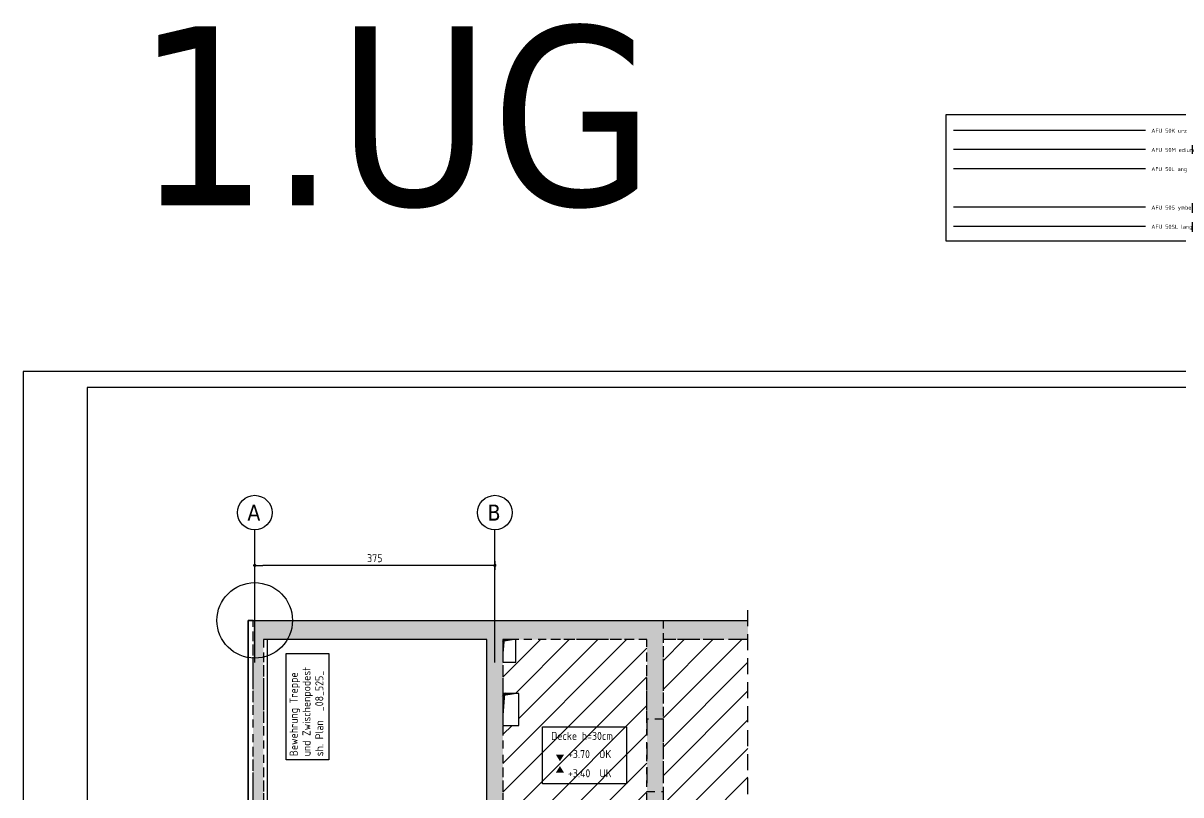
# Model space of a CAD drawing. Extents: x -4 to 88.1, y -7.1 to 49.1.
# Drawn here: x 5.99 to 24.06, y 35.44 to 47.49 of the extents above; entities that cross this region are included whole.
import ezdxf

# ---------------------------------------------------------------- set-up
doc = ezdxf.new("R2010")
doc.units = 0
doc.header["$LTSCALE"] = 0.5
for name, pattern in [('AUSGEZOGEN', [1000.01, 1000, 0.01]), ('DASHED', [0.75, 0.5, -0.25]), ('DOT', [0.175, 0.05, -0.125]), ('VERDECKT', [0.375, 0.25, -0.125])]:
    doc.linetypes.add(name, pattern=pattern)
for name, color, linetype in [('ACHSEN', 7, 'Continuous'), ('AFU', 7, 'Continuous'), ('BETON', 7, 'Continuous'), ('Brüstung EG', 7, 'Continuous'), ('DD', 7, 'Continuous'), ('EG', 7, 'Continuous'), ('grau_hell', 7, 'Continuous'), ('grau_mittel', 7, 'Continuous'), ('HILFE', 7, 'Continuous'), ('koten', 7, 'Continuous'), ('MASSE', 7, 'Continuous'), ('OBJEKT', 7, 'Continuous'), ('RAHMEN', 7, 'Continuous'), ('SCHATTEN', 7, 'Continuous'), ('SCHRAFF', 7, 'Continuous'), ('SFP_Achsen', 7, 'Continuous'), ('TEXT', 7, 'Continuous'), ('VERDECKT', 7, 'Continuous')]:
    doc.layers.add(name, color=color, linetype=linetype)
doc.layers.add('NOPLOT', color=7, linetype='Continuous', plot=False)
doc.styles.add('helv', font='tahoma.ttf')
doc.styles.add('txt', font='isocp.shx')
doc.linetypes.add('ABBRUCH', pattern='A,0.15,-0.15,["x",Standard,S=0.07,R=0,X=-0.1,Y=-0.0238],-0.005', length=0.305)
doc.linetypes.add('AFU_50K', pattern='A,0.15,["/",Standard,S=0.2,R=0,X=-0.01,Y=-0.1],0.07,["/",Standard,S=0.2,R=0,X=-0.01,Y=-0.1],0.15', length=0.37)
doc.linetypes.add('AFU_50L', pattern='A,0.75,["/",Standard,S=0.2,R=0,X=-0.01,Y=-0.1],0.07,["/",Standard,S=0.2,R=0,X=-0.01,Y=-0.1],0.75', length=1.57)
doc.linetypes.add('AFU_50M', pattern='A,0.45,["/",Standard,S=0.2,R=0,X=-0.01,Y=-0.1],0.07,["/",Standard,S=0.2,R=0,X=-0.01,Y=-0.1],0.45', length=0.97)
doc.linetypes.add('AFU_50S', pattern='A,0,-0.15,["/",Standard,S=0.2,R=0,X=-0.01,Y=-0.1],0,-0.07,["/",Standard,S=0.2,R=0,X=-0.01,Y=-0.1],-0.15', length=0.37)
doc.linetypes.add('AFU_50SL', pattern='A,0,-0.75,["/",Standard,S=0.2,R=0,X=-0.01,Y=-0.1],0,-0.07,["/",Standard,S=0.2,R=0,X=-0.01,Y=-0.1],-0.75', length=1.57)
doc.dimstyles.new('DOT_I', dxfattribs={"dimscale": 0.5, "dimtxt": 0.25, "dimasz": 0.25, "dimexe": 0.1, "dimexo": 0.3, "dimgap": 0.1, "dimtad": 1, "dimdec": 3, "dimzin": 3, "dimtxsty": 'txt', "dimblk": 'DOT', "dimblk1": 'DOT', "dimblk2": 'DOT', "dimsah": 1, "dimcen": 0.1, "dimse1": 1, "dimse2": 1, "dimazin": 0, "dimtfac": 1, "dimtdec": 4, "dimtix": 1, "dimtmove": 2, "dimatfit": 3, "dimfxl": 0, "dimtvp": 1, "dimtolj": 1, "dimtzin": 0, "dimarcsym": 0})

# ---------------------------------------------------------------- blocks, each defined once
blk = doc.blocks.new('DOT')
at = {"layer": 'MASSE', "color": 7, "linetype": 'Continuous'}
for p, q in [((0, 0), (-1, 0)), ((0, 0.54), (0, -0.54))]:
    blk.add_line(p, q, dxfattribs=at)
at = {"layer": 'MASSE', "color": 7, "linetype": 'Continuous', "const_width": 0.2}
blk.add_lwpolyline([(-0.1, 0, 1), (0.1, 0, 1)], format="xyb", close=True, dxfattribs=at)
blk = doc.blocks.new('*D22')
at = {"layer": 'Defpoints', "color": 0, "linetype": 'AUSGEZOGEN', "transparency": 16777216}
for p in [(9.604, 39.022), (9.604, 39.022), (13.354, 39.022)]:
    blk.add_point(p, dxfattribs=at)
at = {"layer": 'MASSE', "color": 0, "linetype": 'AUSGEZOGEN', "lineweight": -2, "transparency": 16777216}
blk.add_line((13.229, 39.022), (9.729, 39.022), dxfattribs=at)
at = {"layer": 'MASSE', "color": 0, "linetype": 'AUSGEZOGEN', "lineweight": -2, "transparency": 16777216, "xscale": 0.125, "yscale": 0.125, "zscale": 0.125, "rotation": 180}
blk.add_blockref('DOT', (9.604, 39.022), dxfattribs=at)
at = {"layer": 'MASSE', "color": 0, "linetype": 'AUSGEZOGEN', "lineweight": -2, "transparency": 16777216, "xscale": 0.125, "yscale": 0.125, "zscale": 0.125}
blk.add_blockref('DOT', (13.354, 39.022), dxfattribs=at)
at = {"layer": 'MASSE', "color": 0, "linetype": 'AUSGEZOGEN', "transparency": 16777216, "insert": (11.479, 39.135), "char_height": 0.125, "attachment_point": 5, "style": 'txt'}
blk.add_mtext('\\A1;375', dxfattribs=at)
blk = doc.blocks.new('okrd_o')
at = {"layer": 'koten', "color": 7, "linetype": 'Continuous'}
blk.add_solid([(-0.125, 0.202), (0.125, 0.202), (0, 0)], dxfattribs=at)
at = {"layer": 'koten', "style": 'txt'}
blk.add_attdef('OKRD', (0.25, 0.1), '', height=0.25, dxfattribs=at)
blk = doc.blocks.new('okrd_u')
at = {"layer": 'koten', "color": 7, "linetype": 'Continuous'}
blk.add_solid([(-0.125, -0.202), (0.125, -0.202), (0, 0)], dxfattribs=at)
at = {"layer": 'koten', "style": 'txt'}
blk.add_attdef('OKRD', (0.25, -0.35), '', height=0.25, dxfattribs=at)
blk = doc.blocks.new('DINA0')
at = {"layer": 'RAHMEN'}
for p, q in [((0, 84.1), (0, 0)), ((118.9, 84.1), (0, 84.1))]:
    blk.add_line(p, q, dxfattribs=at)
at = {"layer": 'RAHMEN', "color": 5}
for p, q in [((118.4, 83.6), (2, 83.6)), ((2, 83.6), (2, 0.5))]:
    blk.add_line(p, q, dxfattribs=at)

msp = doc.modelspace()

# ---------------------------------------------------------------- hatches: boundary and pattern name
at = {"layer": 'grau_hell', "linetype": 'AUSGEZOGEN'}
h = msp.add_hatch(dxfattribs=at)
h.set_pattern_fill('ANSI31', color=9, scale=0.1, style=0, double=1)
h.paths.add_polyline_path([(15.7294, 37.8627), (13.6794, 37.8627), (13.6794, 37.5127), (13.4794, 37.5127), (13.4794, 37.0227), (13.7294, 37.0227), (13.7294, 36.5227), (13.4794, 36.5227), (13.4794, 35.3377), (14.0294, 35.3377), (14.0294, 33.9777), (13.4794, 33.9777), (13.4794, 33.2477), (13.7294, 33.2477), (13.7294, 32.5477), (13.4794, 32.5477), (13.4794, 32.2977), (13.9794, 32.2977), (13.9794, 31.3977), (13.4794, 31.3977), (13.4794, 30.1627), (13.6294, 30.1627), (14.6044, 30.1627), (15.0294, 30.1627), (15.0294, 30.8627), (15.7294, 30.8627)])
h = msp.add_hatch(dxfattribs=at)
h.set_pattern_fill('ANSI31', color=9, scale=0.1, style=0, double=1)
h.paths.add_polyline_path([(17.3044, 31.697), (17.3044, 37.8627), (15.9794, 37.8627), (15.9794, 36.6227), (15.9794, 35.4877), (15.9794, 31.0327), (16.1694, 31.0327), (16.1694, 30.8527), (15.9794, 30.8527), (15.9794, 29.9127), (15.9794, 28.2877), (20.8744, 28.2877), (21.2744, 28.2877), (21.6294, 28.2877), (22.5144, 28.2877), (25.2794, 28.2877), (25.2794, 28.0377), (25.0294, 28.0377), (25.0294, 27.5077), (25.2794, 27.5077), (25.2794, 27.7577), (25.5294, 27.7577), (25.5294, 27.5077), (29.2669, 27.5077), (29.2669, 23.9127), (36.1544, 23.9127), (36.1544, 27.6877), (35.7044, 27.6877), (35.7044, 28.1377), (36.1544, 28.1377), (36.1544, 28.2877), (37.7844, 28.2877), (38.3844, 28.2877), (40.9294, 28.2877), (40.9294, 28.8377), (40.9294, 29.9127), (40.9294, 30.1627), (41.9794, 30.1627), (41.9794, 35.4877), (41.9794, 36.6227), (41.9794, 37.8627), (40.6794, 37.8627), (40.6794, 31.697)])
h.paths.add_polyline_path([(24.5294, 30.6627), (24.5294, 29.9677), (24.2794, 29.9677), (24.2794, 30.6627)], flags=16)
h.paths.add_polyline_path([(25.9294, 30.6627), (26.1794, 30.6627), (26.1794, 30.4627), (26.3794, 30.4627), (26.3794, 30.2627), (26.1794, 30.2627), (26.1794, 29.9677), (25.9294, 29.9677)], flags=16)
h.paths.add_polyline_path([(23.6144, 31.0327), (23.6144, 30.8527), (23.4344, 30.8527), (23.4344, 31.0327)], flags=16)
h.paths.add_polyline_path([(23.2744, 31.0327), (23.2744, 30.8527), (23.0944, 30.8527), (23.0944, 31.0327)], flags=16)
h.paths.add_polyline_path([(22.4294, 30.6627), (22.4294, 29.9677), (22.1794, 29.9677), (22.1794, 30.6627)], flags=16)
h.paths.add_polyline_path([(28.0294, 30.6627), (28.2794, 30.6627), (28.2794, 29.9677), (28.0294, 29.9677)], flags=16)
h.paths.add_polyline_path([(27.9844, 28.1377), (28.4844, 28.1377), (28.4844, 27.6777), (27.9844, 27.6777)], flags=16)
h.paths.add_polyline_path([(20.7794, 30.6627), (20.7794, 29.9677), (20.5294, 29.9677), (20.5294, 30.6627)], flags=16)
h.paths.add_polyline_path([(29.6794, 30.6627), (29.9294, 30.6627), (29.9294, 30.4627), (30.1294, 30.4627), (30.1294, 30.2627), (29.9294, 30.2627), (29.9294, 29.9677), (29.6794, 29.9677)], flags=16)
h.paths.add_polyline_path([(28.8244, 28.1377), (29.2444, 28.1377), (29.2444, 27.7177), (28.8244, 27.7177)], flags=16)
h.paths.add_polyline_path([(30.5894, 31.0327), (30.7694, 31.0327), (30.7694, 30.8527), (30.5894, 30.8527)], flags=16)
h.paths.add_polyline_path([(30.9344, 31.0327), (31.1144, 31.0327), (31.1144, 30.8527), (30.9344, 30.8527)], flags=16)
h.paths.add_polyline_path([(18.6794, 30.6627), (18.6794, 29.9677), (18.4294, 29.9677), (18.4294, 30.6627)], flags=16)
h.paths.add_polyline_path([(31.7794, 30.6627), (32.0294, 30.6627), (32.0294, 29.9677), (31.7794, 29.9677)], flags=16)
h.paths.add_polyline_path([(31.8044, 28.1377), (32.3044, 28.1377), (32.3044, 27.6377), (31.8044, 27.6377)], flags=16)
h.paths.add_polyline_path([(16.8388, 30.7777), (16.8388, 30.5977), (16.6588, 30.5977), (16.6588, 30.7777)], flags=16)
h.paths.add_polyline_path([(33.4294, 30.6627), (33.6794, 30.6627), (33.6794, 29.9677), (33.4294, 29.9677)], flags=16)
h.paths.add_polyline_path([(33.2094, 28.0777), (33.5094, 28.0777), (33.5094, 27.7777), (33.2094, 27.7777)], flags=16)
h.paths.add_polyline_path([(35.5294, 30.6627), (35.7794, 30.6627), (35.7794, 29.9677), (35.5294, 29.9677)], flags=16)
h.paths.add_polyline_path([(37.1794, 30.6627), (37.4294, 30.6627), (37.4294, 29.9677), (37.1794, 29.9677)], flags=16)
h.paths.add_polyline_path([(38.0944, 31.0327), (38.2744, 31.0327), (38.2744, 30.8527), (38.0944, 30.8527)], flags=16)
h.paths.add_polyline_path([(38.4344, 31.0327), (38.6144, 31.0327), (38.6144, 30.8527), (38.4344, 30.8527)], flags=16)
h.paths.add_polyline_path([(39.2794, 30.6627), (39.5294, 30.6627), (39.5294, 29.9677), (39.2794, 29.9677)], flags=16)
h.paths.add_polyline_path([(41.1188, 30.7777), (41.2988, 30.7777), (41.2988, 30.5977), (41.1188, 30.5977)], flags=16)
at = {"layer": 'grau_mittel'}
h = msp.add_hatch(color=61, dxfattribs=at)
h.paths.add_polyline_path([(15.9794, 35.4877), (15.7294, 35.4877), (15.7294, 29.9127), (15.9794, 29.9127)])
h.paths.add_polyline_path([(15.9794, 38.1627), (15.9794, 38.1627), (9.5794, 38.1627), (9.5794, 31.0877), (9.5294, 31.0877), (9.5294, 26.3577), (9.4544, 26.3577), (9.0744, 26.3577), (9.0744, 26.0577), (9.7394, 26.0577), (9.7394, 37.8627), (9.8044, 37.8627), (13.2294, 37.8627), (13.2294, 32.6727), (13.2294, 29.9127), (14.6044, 29.9127), (14.6044, 30.1627), (13.4794, 30.1627), (13.4794, 37.8627), (15.7294, 37.8627), (15.7294, 36.6227), (15.9794, 36.6227)])
msp.add_hatch(color=61, dxfattribs=at).paths.add_polyline_path([(15.9794, 38.1627), (15.9794, 37.8627), (17.3044, 37.8627), (17.3044, 38.1627)])
h = msp.add_hatch(color=61, dxfattribs=at)
h.paths.add_polyline_path([(15.9794, 36.6227), (15.7294, 36.6227), (15.7294, 35.4877), (15.9794, 35.4877)])
h.paths.add_polyline_path([(15.0294, 30.1627), (14.6044, 30.1627), (14.6044, 29.9127), (15.7294, 29.9127), (15.7294, 30.1627)])
at = {"layer": 'SCHRAFF', "linetype": 'AUSGEZOGEN'}
h = msp.add_hatch(dxfattribs=at)
h.set_pattern_fill('DOTS', scale=0.8, double=1)
h.set_pattern_definition([(0, (-69.080496, 378.069226), (0.025, 0.05), [0, -0.05])])
h.paths.add_polyline_path([(15.9794, 38.1627), (9.5794, 38.1627), (9.5794, 31.0877), (9.5294, 31.0877), (9.5294, 26.3577), (9.0744, 26.3577), (9.0744, 26.0577), (9.7394, 26.0577), (9.7394, 37.8627), (13.2294, 37.8627), (13.2294, 29.9127), (13.6294, 29.9127), (13.6294, 30.1627), (13.4794, 30.1627), (13.4794, 37.8627), (15.7294, 37.8627), (15.7294, 30.1627), (14.5144, 30.1627), (14.5144, 29.9127), (15.9794, 29.9127)])

# ---------------------------------------------------------------- linework, layer by layer
at = {"layer": 'ACHSEN', "color": 140, "linetype": 'AUSGEZOGEN'}
for p, q in [((9.6044, 37.5029), (9.6044, 39.5759)), ((13.3544, 37.5029), (13.3544, 39.5759))]:
    msp.add_line(p, q, dxfattribs=at)
at = {"layer": 'AFU', "color": 8, "linetype": 'AFU_50K'}
msp.add_line((23.5134, 45.8183), (20.5134, 45.8183), dxfattribs=at)
at = {"layer": 'AFU', "color": 8, "linetype": 'AFU_50M'}
msp.add_line((23.5134, 45.5183), (20.5134, 45.5183), dxfattribs=at)
at = {"layer": 'AFU', "color": 8, "linetype": 'AFU_50L'}
msp.add_line((23.5134, 45.2183), (20.5134, 45.2183), dxfattribs=at)
at = {"layer": 'AFU', "color": 8, "linetype": 'AFU_50S'}
msp.add_line((23.5134, 44.6183), (20.5134, 44.6183), dxfattribs=at)
at = {"layer": 'AFU', "color": 8, "linetype": 'AFU_50SL'}
msp.add_line((23.5134, 44.3183), (20.5134, 44.3183), dxfattribs=at)
at = {"layer": 'AFU', "color": 8, "linetype": 'ABBRUCH'}
msp.add_lwpolyline([(20.3948, 44.0921), (24.2494, 44.0921), (24.2494, 46.0589), (20.3948, 46.0589)], close=True, dxfattribs=at)
at = {"layer": 'BETON', "color": 6, "linetype": 'AUSGEZOGEN', "lineweight": -2}
for p, q in [((9.5044, 38.1627), (15.9794, 38.1627)), ((9.5044, 31.0877), (9.5044, 38.1627)), ((9.5794, 38.1627), (9.5044, 38.1627)), ((9.5044, 38.1627), (9.5044, 31.0877)), ((13.2294, 37.8627), (9.8044, 37.8627)), ((9.8044, 32.6727), (9.8044, 37.8627)), ((13.2294, 32.6727), (13.2294, 37.8627))]:
    msp.add_line(p, q, dxfattribs=at)
at = {"layer": 'BETON', "color": 6, "linetype": 'AUSGEZOGEN'}
msp.add_line((15.9794, 38.1627), (17.3044, 38.1627), dxfattribs=at)
at = {"layer": 'Brüstung EG', "color": 102, "linetype": 'DOT'}
for p, q in [((15.9794, 38.1627), (17.3044, 38.1627)), ((17.3044, 37.8627), (15.9794, 37.8627))]:
    msp.add_line(p, q, dxfattribs=at)
at = {"layer": 'DD', "color": 7, "linetype": 'AUSGEZOGEN'}
for points in [[(13.4794, 37.5127), (13.6794, 37.5127), (13.6794, 37.8627), (13.4794, 37.8627)], [(13.7294, 37.0227), (13.4794, 37.0227), (13.4794, 36.5227), (13.7294, 36.5227)]]:
    msp.add_lwpolyline(points, close=True, dxfattribs=at)
at = {"layer": 'EG', "color": 0, "linetype": 'DOT', "lineweight": -2}
for p, q in [((9.5794, 38.1627), (9.5044, 38.1627)), ((9.5044, 38.1627), (9.5044, 31.0877)), ((9.5794, 38.1627), (15.9794, 38.1627)), ((9.5794, 31.0877), (9.5794, 38.1627)), ((15.9794, 38.1627), (15.9794, 29.9127)), ((13.2294, 37.8627), (9.7394, 37.8627)), ((9.7394, 37.8627), (9.7394, 26.0577)), ((9.8044, 26.0577), (9.8044, 37.8627)), ((13.2294, 29.9127), (13.2294, 37.8627)), ((15.7294, 37.8627), (13.4794, 37.8627)), ((13.4794, 37.8627), (13.4794, 30.1627)), ((15.7294, 30.1627), (15.7294, 37.8627))]:
    msp.add_line(p, q, dxfattribs=at)
at = {"layer": 'HILFE', "color": 102, "linetype": 'DASHED'}
msp.add_line((17.3044, 31.697), (17.3044, 38.4278), dxfattribs=at)
at = {"layer": 'NOPLOT', "color": 191, "linetype": 'AUSGEZOGEN'}
msp.add_circle((9.6044, 38.1627), 0.5898, dxfattribs=at)
at = {"layer": 'OBJEKT', "color": 1, "linetype": 'AUSGEZOGEN'}
msp.add_lwpolyline([(14.096, 36.4988), (15.4078, 36.4988), (15.4078, 35.6097), (14.096, 35.6097)], close=True, dxfattribs=at)
at = {"layer": 'SCHATTEN', "color": 1, "linetype": 'AUSGEZOGEN'}
for points in [[(13.4794, 37.5127, 0, 0.0307, 0), (13.4948, 37.862, 0, 0, 0), (13.4808, 37.8464, 0.0326, 0, 0), (13.6794, 37.8627, 0, 0, 0)], [(13.4794, 36.5227, 0, 0.038, 0), (13.4984, 37.022, 0, 0, 0), (13.4811, 37.0024, 0.0408, 0, 0), (13.7294, 37.0227, 0, 0, 0)]]:
    msp.add_lwpolyline(points, format="xyseb", dxfattribs=at)
at = {"layer": 'SFP_Achsen', "color": 7, "linetype": 'AUSGEZOGEN'}
for centre in [(9.6044, 39.8464), (13.3544, 39.8464)]:
    msp.add_circle(centre, 0.2705, dxfattribs=at)
at = {"layer": 'TEXT', "color": 7, "linetype": 'AUSGEZOGEN'}
msp.add_lwpolyline([(10.0953, 35.9855), (10.0953, 37.6466), (10.7641, 37.6466), (10.7641, 35.9855)], close=True, dxfattribs=at)
at = {"layer": 'VERDECKT', "color": 7, "linetype": 'VERDECKT'}
for p, q in [((9.5794, 31.0877), (9.5794, 38.1627)), ((9.8044, 37.8627), (9.7394, 37.8627)), ((9.7394, 37.8627), (9.7394, 26.0577))]:
    msp.add_line(p, q, dxfattribs=at)
at = {"layer": 'VERDECKT', "color": 7, "linetype": 'VERDECKT', "lineweight": -2}
for p, q in [((15.9794, 38.1627), (15.9794, 36.6227)), ((15.7294, 37.8627), (13.4794, 37.8627)), ((13.4794, 37.8627), (13.4794, 30.1627)), ((15.7294, 36.6227), (15.7294, 37.8627)), ((15.9794, 36.6227), (15.7294, 36.6227)), ((15.7294, 35.4877), (15.9794, 35.4877)), ((15.7294, 29.9127), (15.7294, 35.4877)), ((15.9794, 35.4877), (15.9794, 29.9127))]:
    msp.add_line(p, q, dxfattribs=at)
at = {"layer": 'VERDECKT', "color": 7, "linetype": 'DASHED'}
for p, q in [((17.3044, 37.8627), (15.9794, 37.8627)), ((15.7294, 36.6227), (15.7294, 35.4877)), ((15.9794, 36.6227), (15.9794, 35.4877))]:
    msp.add_line(p, q, dxfattribs=at)

# ---------------------------------------------------------------- block references
at = {"layer": 'koten', "color": 6, "linetype": 'AUSGEZOGEN', "xscale": 0.5, "yscale": 0.5, "zscale": 0.5}
for name, p, values in [('okrd_o', (14.3702, 35.9626), {'OKRD': '+3.70  OK'}), ('okrd_u', (14.3702, 35.8876), {'OKRD': '+3.40  UK'})]:
    msp.add_blockref(name, p, dxfattribs=at).add_auto_attribs(values)
at = {"layer": 'RAHMEN', "color": 7, "xscale": 0.5, "yscale": 0.5, "zscale": 0.5}
msp.add_blockref('DINA0', (5.9889, 0), dxfattribs=at)

# ---------------------------------------------------------------- texts
at = {"layer": 'AFU', "color": 8, "linetype": 'AFU_50K', "style": 'txt'}
msp.add_text('AFU 50K urz', height=0.0625, dxfattribs=at).set_placement((23.6046, 45.7806))
at = {"layer": 'AFU', "color": 8, "linetype": 'AFU_50M', "style": 'txt'}
msp.add_text('AFU 50M edium', height=0.0625, dxfattribs=at).set_placement((23.6046, 45.4806))
at = {"layer": 'AFU', "color": 8, "linetype": 'AFU_50L', "style": 'txt'}
msp.add_text('AFU 50L ang', height=0.0625, dxfattribs=at).set_placement((23.6046, 45.1806))
at = {"layer": 'AFU', "color": 8, "linetype": 'AFU_50S', "style": 'txt'}
msp.add_text('AFU 50S ymbol', height=0.0625, dxfattribs=at).set_placement((23.6046, 44.5806))
at = {"layer": 'AFU', "color": 8, "linetype": 'AFU_50SL', "style": 'txt'}
msp.add_text('AFU 50SL lang', height=0.0625, dxfattribs=at).set_placement((23.6046, 44.2806))
at = {"layer": 'NOPLOT', "color": 191, "linetype": 'AUSGEZOGEN', "style": 'helv'}
msp.add_text('1.UG', height=2.79465, dxfattribs=at).set_placement((7.7358, 44.6477))
at = {"layer": 'SFP_Achsen', "color": 6, "linetype": 'AUSGEZOGEN', "style": 'helv'}
for s, p in [('A', (9.4904, 39.722)), ('B', (13.2404, 39.722))]:
    msp.add_text(s, height=0.25, dxfattribs=at).set_placement(p)
at = {"layer": 'TEXT', "color": 7, "linetype": 'AUSGEZOGEN', "style": 'txt'}
for s, p in [('und Zwischenpodest', (10.4755, 36.0407)), ('Bewehrung Treppe', (10.2755, 36.0407)), ('sh. Plan  _08_525_', (10.6755, 36.0407))]:
    msp.add_text(s, height=0.125, rotation=90, dxfattribs=at).set_placement(p)
at = {"layer": 'TEXT', "color": 1, "linetype": 'AUSGEZOGEN', "style": 'txt'}
msp.add_text('Decke h=30cm', height=0.125, dxfattribs=at).set_placement((14.2321, 36.2956))

# ---------------------------------------------------------------- dimensions: what is measured, and where the dimension line sits
at = {"layer": 'MASSE', "color": 7, "linetype": 'AUSGEZOGEN'}
dim = msp.add_linear_dim(base=(9.6044, 39.0223), p1=(13.3544, 39.0223), p2=(9.6044, 39.0223), dimstyle='DOT_I', override={"dimdec": 0, "dimlfac": 100}, dxfattribs=at)
dim.commit()
dim.dimension.update_dxf_attribs({"geometry": '*D22', "text_midpoint": (11.4794, 39.1348)})

doc.saveas('drawing.dxf')
